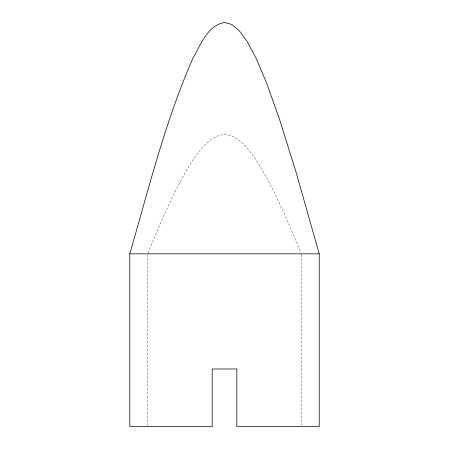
<?xml version="1.0" encoding="UTF-8"?>
<svg xmlns="http://www.w3.org/2000/svg" width="449" height="449" viewBox="0 0 449 449"><rect width="100%" height="100%" fill="white"/><g stroke="black" fill="none" stroke-linecap="round" stroke-linejoin="round"><path stroke-width="0.34" stroke-dasharray="2.25 1.68" d="M147.985 253.214C161.034 221.245 174.538 189.203 192.924 159.866C200.849 149.074 209.857 135.609 224.5 134.436C239.143 135.609 248.151 149.074 256.076 159.866C274.462 189.203 287.966 221.245 301.015 253.214M301.268 254.538L301.268 425.152M147.732 254.538L147.732 425.152"/><path stroke-width="0.67" d="M129.772 253.837C148.9 188.103 165.283 121.101 192.924 58.247C200.697 45.046 207.292 25.43 224.5 22.45L231.701 24.448L239.154 30.611L247.152 41.516L256.076 58.247L266.465 82.723L279.194 118.295L295.773 171.159L319.228 253.837L319.228 426.55L236.825 426.55L236.825 368.977L212.175 368.977L212.175 426.55L129.772 426.55L129.772 253.837L319.228 253.837"/></g></svg>
